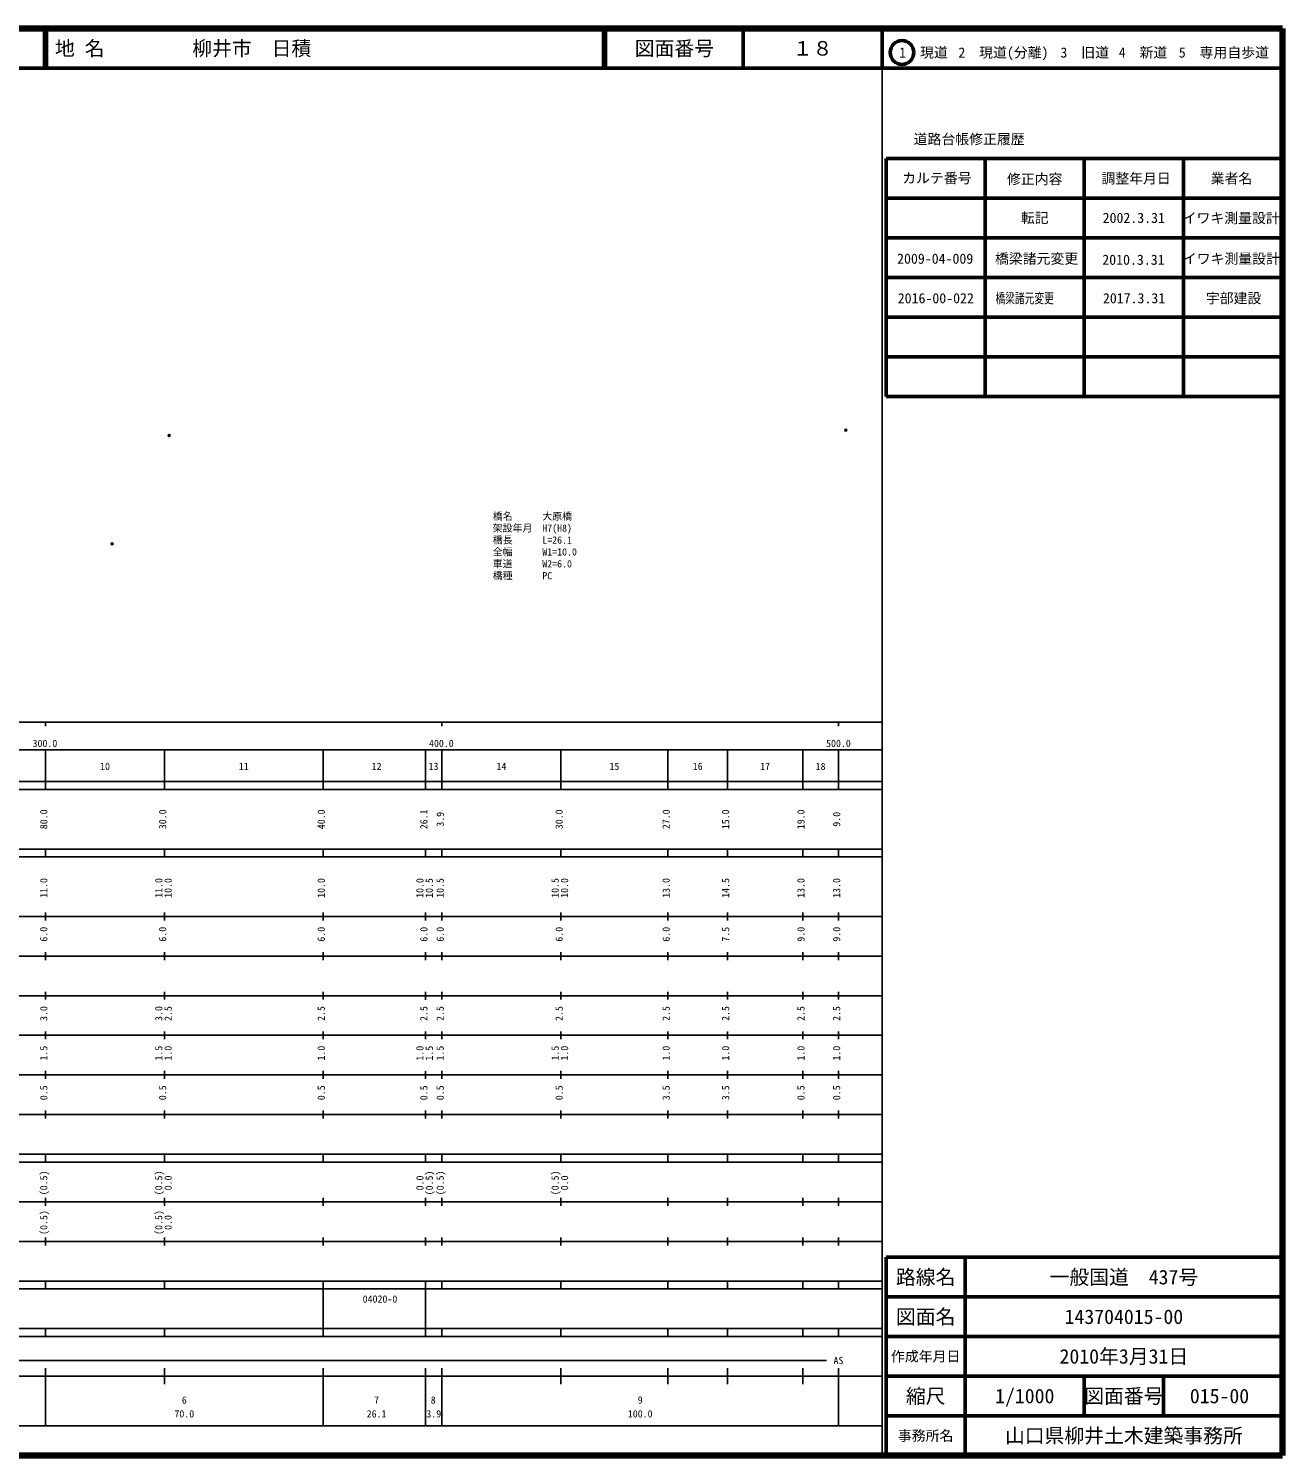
# Model space of a CAD drawing. Units: millimetres on the paper, with parts at other scales. Extents: x 40 to 680, y 20 to 380.
# Drawn here: x 363.7 to 680, y 20 to 380 of the extents above; entities that cross this region are included whole.
import ezdxf
from ezdxf.enums import TextEntityAlignment as Align

# ---------------------------------------------------------------- set-up
doc = ezdxf.new("R2010")
doc.units = ezdxf.units.MM
doc.header["$PDMODE"] = 32
doc.header["$PDSIZE"] = 0.5
for name, color, linetype in [('M-OTRS', 6, 'Continuous'), ('M-STR-HTXT', 7, 'Continuous'), ('M-TTL-TXT', 7, 'Continuous')]:
    doc.layers.add(name, color=color, linetype=linetype)
for name, color, linetype, lineweight in [('M-TTL', 2, 'Continuous', 140), ('M-TTL-BAND', 7, 'Continuous', 25), ('M-TTL-FRAM', 2, 'Continuous', 50), ('M-TTL-LINE', 7, 'Continuous', 50), ('レイヤ20', 7, 'Continuous', 25)]:
    doc.layers.add(name, color=color, linetype=linetype, lineweight=lineweight)
doc.styles.add('ＭＳ ゴシック', font='')
doc.styles.get('ＭＳ ゴシック').set_extended_font_data('MS Gothic')

msp = doc.modelspace()

# ---------------------------------------------------------------- linework, layer by layer
at = {"layer": 'M-OTRS'}
for p in [(399.208, 277.319), (569.855, 278.657), (384.776, 249.968)]:
    msp.add_point(p, dxfattribs=at)
at = {"layer": 'M-TTL'}
for p, q in [((680, 380), (40, 380)), ((680, 20), (680, 380)), ((40, 20), (680, 20))]:
    msp.add_line(p, q, dxfattribs=at)
at = {"layer": 'M-TTL-BAND'}
for p, q in [((579, 20), (579, 370)), ((40, 205), (579, 205)), ((368, 205), (368, 204)), ((468, 205), (468, 204)), ((568, 205), (568, 204)), ((68, 198), (579, 198)), ((368, 188), (368, 198)), ((398, 188), (398, 198)), ((438, 188), (438, 198)), ((468, 188), (468, 198)), ((498, 188), (498, 198)), ((525, 188), (525, 198)), ((540, 188), (540, 198)), ((559, 188), (559, 198)), ((568, 188), (568, 198)), ((463.881, 187.991), (463.881, 197.991)), ((40, 190), (579, 190)), ((40, 188), (579, 188)), ((40, 173), (579, 173)), ((368, 171), (368, 173)), ((398, 171), (398, 173)), ((438, 171), (438, 173)), ((463.881, 170.991), (463.881, 172.991)), ((468, 171), (468, 173)), ((498, 171), (498, 173)), ((525, 171), (525, 173)), ((540, 171), (540, 173)), ((559, 171), (559, 173)), ((568, 171), (568, 173)), ((40, 171), (579, 171)), ((40, 156), (579, 156)), ((368, 155), (368, 157)), ((398, 155), (398, 157)), ((438, 155), (438, 157)), ((463.881, 154.991), (463.881, 156.991)), ((468, 155), (468, 157)), ((498, 155), (498, 157)), ((525, 155), (525, 157)), ((540, 155), (540, 157)), ((559, 155), (559, 157)), ((568, 155), (568, 157)), ((46, 146), (579, 146)), ((368, 145), (368, 147)), ((398, 145), (398, 147)), ((438, 145), (438, 147)), ((463.881, 144.991), (463.881, 146.991)), ((468, 145), (468, 147)), ((498, 145), (498, 147)), ((525, 145), (525, 147)), ((540, 145), (540, 147)), ((559, 145), (559, 147)), ((568, 145), (568, 147)), ((368, 135), (368, 137)), ((398, 135), (398, 137)), ((438, 135), (438, 137)), ((463.881, 134.991), (463.881, 136.991)), ((468, 135), (468, 137)), ((498, 135), (498, 137)), ((525, 135), (525, 137)), ((540, 135), (540, 137)), ((559, 135), (559, 137)), ((568, 135), (568, 137)), ((52, 136), (579, 136)), ((46, 126), (579, 126)), ((368, 125), (368, 127)), ((398, 125), (398, 127)), ((438, 125), (438, 127)), ((463.881, 124.991), (463.881, 126.991)), ((468, 125), (468, 127)), ((498, 125), (498, 127)), ((525, 125), (525, 127)), ((540, 125), (540, 127)), ((559, 125), (559, 127)), ((568, 125), (568, 127)), ((52, 116), (579, 116)), ((368, 115), (368, 117)), ((398, 115), (398, 117)), ((438, 115), (438, 117)), ((463.881, 114.991), (463.881, 116.991)), ((468, 115), (468, 117)), ((498, 115), (498, 117)), ((525, 115), (525, 117)), ((540, 115), (540, 117)), ((559, 115), (559, 117)), ((568, 115), (568, 117)), ((46, 106), (579, 106)), ((368, 105), (368, 107)), ((398, 105), (398, 107)), ((438, 105), (438, 107)), ((463.881, 104.991), (463.881, 106.991)), ((468, 105), (468, 107)), ((498, 105), (498, 107)), ((525, 105), (525, 107)), ((540, 105), (540, 107)), ((559, 105), (559, 107)), ((568, 105), (568, 107)), ((40, 96), (579, 96)), ((40, 94), (579, 94)), ((368, 94), (368, 96)), ((398, 94), (398, 96)), ((438, 94), (438, 96)), ((463.881, 93.991), (463.881, 95.991)), ((468, 94), (468, 96)), ((498, 94), (498, 96)), ((525, 94), (525, 96)), ((540, 94), (540, 96)), ((559, 94), (559, 96)), ((568, 94), (568, 96)), ((49, 84), (579, 84)), ((368, 83), (368, 85)), ((398, 83), (398, 85)), ((438, 83), (438, 85)), ((463.881, 82.991), (463.881, 84.991)), ((468, 83), (468, 85)), ((498, 83), (498, 85)), ((525, 83), (525, 85)), ((540, 83), (540, 85)), ((559, 83), (559, 85)), ((568, 83), (568, 85)), ((40, 74), (579, 74)), ((368, 73), (368, 75)), ((398, 73), (398, 75)), ((438, 73), (438, 75)), ((463.881, 72.991), (463.881, 74.991)), ((468, 73), (468, 75)), ((498, 73), (498, 75)), ((525, 73), (525, 75)), ((540, 73), (540, 75)), ((559, 73), (559, 75)), ((568, 73), (568, 75)), ((40, 64), (579, 64)), ((40, 62), (579, 62)), ((368, 62), (368, 64)), ((398, 62), (398, 64)), ((438, 62), (438, 64)), ((438, 52), (438, 62)), ((463.881, 61.991), (463.881, 63.991)), ((463.881, 51.991), (463.881, 61.991)), ((468, 62), (468, 64)), ((498, 62), (498, 64)), ((525, 62), (525, 64)), ((540, 62), (540, 64)), ((559, 62), (559, 64)), ((568, 62), (568, 64)), ((40, 52), (579, 52)), ((368, 50), (368, 52)), ((398, 50), (398, 52)), ((438, 50), (438, 52)), ((463.881, 49.991), (463.881, 51.991)), ((468, 50), (468, 52)), ((498, 50), (498, 52)), ((525, 50), (525, 52)), ((540, 50), (540, 52)), ((559, 50), (559, 52)), ((568, 50), (568, 52)), ((40, 50), (579, 50)), ((71, 44), (565, 44)), ((40, 40), (579, 40)), ((368, 27.5), (368, 42)), ((398, 38), (398, 42)), ((438, 27.5), (438, 42)), ((463.881, 27.491), (463.881, 41.991)), ((468, 27.5), (468, 42)), ((498, 38), (498, 42)), ((525, 38), (525, 42)), ((540, 38), (540, 42)), ((559, 38), (559, 42)), ((568, 27.5), (568, 42)), ((68, 27.5), (579, 27.5))]:
    msp.add_line(p, q, dxfattribs=at)
at = {"layer": 'M-TTL-FRAM'}
for p, q in [((580, 347.197), (580, 287.197)), ((580, 347.197), (680, 347.197)), ((580, 287.197), (680, 287.197)), ((680, 70), (580, 70)), ((580, 70), (580, 20))]:
    msp.add_line(p, q, dxfattribs=at)
at = {"layer": 'M-TTL-LINE'}
for p, q in [((367.75, 380), (367.75, 370)), ((368.25, 380), (368.25, 370)), ((508.747, 380), (508.747, 370)), ((509.247, 380), (509.247, 370)), ((543.997, 380), (543.997, 370)), ((579, 380), (579, 370)), ((40, 370), (680, 370)), ((605, 347.197), (605, 287.197)), ((630, 347.197), (630, 287.197)), ((655, 347.197), (655, 287.197)), ((580, 337.197), (680, 337.197)), ((580, 327.197), (680, 327.197)), ((580, 317.197), (680, 317.197)), ((580, 307.197), (680, 307.197)), ((580, 297.197), (680, 297.197)), ((600, 70), (600, 20)), ((680, 60), (580, 60)), ((680, 50), (580, 50)), ((680, 40), (580, 40)), ((630, 40), (630, 30)), ((650, 40), (650, 30)), ((680, 30), (580, 30))]:
    msp.add_line(p, q, dxfattribs=at)
msp.add_circle((584.031, 373.958), 3, dxfattribs=at)
at = {"layer": 'レイヤ20'}
for p, q in [((438, 52), (438, 62)), ((463.881, 51.991), (463.881, 61.991))]:
    msp.add_line(p, q, dxfattribs=at)

# ---------------------------------------------------------------- texts
at = {"layer": 'M-STR-HTXT', "style": 'ＭＳ ゴシック'}
for s, p in [('橋名\u3000\u3000\u3000大原橋', (480.802, 255.495)), ('橋長\u3000\u3000\u3000L=26.1', (480.802, 249.495)), ('架設年月\u3000H7(H8)', (480.802, 252.495)), ('全幅\u3000\u3000\u3000W1=10.0', (480.802, 246.495)), ('車道\u3000\u3000\u3000W2=6.0', (480.802, 243.495)), ('橋種\u3000\u3000\u3000PC', (480.802, 240.495))]:
    msp.add_text(s, height=1.833, dxfattribs=at).set_placement(p, align=Align.BOTTOM_LEFT)
at = {"layer": 'M-TTL-BAND', "style": 'ＭＳ ゴシック'}
for s, p in [('300.0', (367.844, 198.195)), ('400.0', (467.844, 198.195)), ('500.0', (568, 198.195)), ('500.0', (568, 198.195)), ('10', (383, 192.405)), ('11', (418, 192.405)), ('12', (451.5, 192.405)), ('13', (465.853, 192.405)), ('14', (483, 192.405)), ('15', (511.5, 192.405)), ('16', (532.5, 192.405)), ('17', (549.5, 192.405)), ('18', (563.5, 192.405)), ('AS', (568, 42.5)), ('6', (403, 32.523)), ('7', (451.5, 32.523)), ('8', (465.791, 32.523)), ('9', (518, 32.523)), ('70.0', (403, 29.033)), ('26.1', (451.5, 29.033)), ('3.9', (465.93, 29.033)), ('100.0', (518, 29.033))]:
    msp.add_text(s, height=1.833, dxfattribs=at).set_placement(p, align=Align.BOTTOM_CENTER)
for s, p in [('80.0', (369, 180.5)), ('30.0', (399, 180.5)), ('40.0', (439, 180.5)), ('26.1', (464.881, 180.491)), ('3.9', (469, 180.5)), ('30.0', (499, 180.5)), ('27.0', (526, 180.5)), ('15.0', (541, 180.5)), ('19.0', (560, 180.5)), ('9.0', (569, 180.5)), ('11.0', (369, 163.174)), ('11.0', (398, 163.174)), ('10.0', (400.37, 163.174)), ('10.0', (439, 163.174)), ('10.0', (463.881, 163.165)), ('10.5', (466.251, 163.165)), ('10.5', (469, 163.174)), ('10.5', (498, 163.174)), ('10.0', (500.37, 163.174)), ('13.0', (526, 163.174)), ('14.5', (541, 163.174)), ('13.0', (560, 163.174)), ('13.0', (569, 163.174)), ('6.0', (369, 151.5)), ('6.0', (399, 151.5)), ('6.0', (439, 151.5)), ('6.0', (464.881, 151.491)), ('6.0', (469, 151.5)), ('6.0', (499, 151.5)), ('6.0', (526, 151.5)), ('7.5', (541, 151.5)), ('9.0', (560, 151.5)), ('9.0', (569, 151.5)), ('3.0', (369, 131.5)), ('3.0', (398, 131.5)), ('2.5', (400.37, 131.5)), ('2.5', (439, 131.5)), ('2.5', (464.881, 131.491)), ('2.5', (469, 131.5)), ('2.5', (499, 131.5)), ('2.5', (526, 131.5)), ('2.5', (541, 131.5)), ('2.5', (560, 131.5)), ('2.5', (569, 131.5)), ('1.5', (369, 121.5)), ('1.5', (398, 121.5)), ('1.0', (400.37, 121.5)), ('1.0', (439, 121.5)), ('1.0', (463.881, 121.491)), ('1.5', (466.251, 121.491)), ('1.5', (469, 121.5)), ('1.5', (498, 121.5)), ('1.0', (500.37, 121.5)), ('1.0', (526, 121.5)), ('1.0', (541, 121.5)), ('1.0', (560, 121.5)), ('1.0', (569, 121.5)), ('0.5', (369, 111.5)), ('0.5', (399, 111.5)), ('0.5', (439, 111.5)), ('0.5', (464.881, 111.491)), ('0.5', (469, 111.5)), ('0.5', (499, 111.5)), ('3.5', (526, 111.5)), ('3.5', (541, 111.5)), ('0.5', (560, 111.5)), ('0.5', (569, 111.5)), ('(0.5)', (369, 88.764)), ('(0.5)', (398, 88.764)), ('0.0', (400.37, 88.764)), ('0.0', (463.881, 88.755)), ('(0.5)', (466.251, 88.755)), ('(0.5)', (469, 88.764)), ('(0.5)', (498, 88.764)), ('0.0', (500.37, 88.764)), ('(0.5)', (369, 78.764)), ('(0.5)', (398, 78.764)), ('0.0', (400.37, 78.764))]:
    msp.add_text(s, height=1.833, rotation=90, dxfattribs=at).set_placement(p, align=Align.BOTTOM_CENTER)
msp.add_text('04020-0', height=1.833, dxfattribs=at).set_placement((447.992, 58.012), align=Align.BOTTOM_LEFT)
at = {"layer": 'M-TTL-TXT', "style": 'ＭＳ ゴシック'}
for s, p in [('地 名', (370.38, 375)), ('柳井市\u3000日積', (405.024, 375))]:
    msp.add_text(s, height=3.666, dxfattribs=at).set_placement(p, align=Align.MIDDLE_LEFT)
for s, height, p in [('図面番号', 3.666, (526.622, 375)), ('１８', 3.666, (561.497, 375)), ('1\u3000現道', 2.566, (589.448, 373.958)), ('2\u3000現道(分離)', 2.566, (609.619, 373.958)), ('3\u3000旧道', 2.566, (630.121, 373.958)), ('4\u3000新道', 2.566, (644.824, 373.958)), ('5\u3000専用自歩道', 2.566, (665.228, 373.958)), ('道路台帳修正履歴', 2.566, (600.968, 352.113)), ('カルテ番号', 2.566, (592.839, 342.277)), ('修正内容', 2.566, (617.509, 342.023)), ('調整年月日', 2.566, (643.089, 342.197)), ('業者名', 2.566, (667.134, 342.197)), ('転記', 2.566, (617.5, 332.245)), ('2002.3.31', 2.566, (642.5, 332.245)), ('イワキ測量設計', 2.566, (667.077, 332.189)), ('2009-04-009', 2.566, (592.405, 321.94)), ('橋梁諸元変更', 2.566, (617.98, 321.946)), ('2010.3.31', 2.566, (642.409, 321.674)), ('イワキ測量設計', 2.566, (667.11, 321.946)), ('路線名', 3.666, (590, 65)), ('路線名', 3.666, (590, 65)), ('一般国道\u3000437号', 3.666, (640, 65)), ('図面名', 3.666, (590, 55)), ('図面名', 3.666, (590, 55)), ('143704015-00', 3.666, (640, 55)), ('2010年3月31日', 3.666, (640, 45)), ('作成年月日', 2.566, (590, 45)), ('作成年月日', 2.566, (590, 45)), ('縮尺', 3.666, (590, 35)), ('縮尺', 3.666, (590, 35)), ('1/1000', 3.666, (615, 35)), ('図面番号', 3.666, (640, 35)), ('図面番号', 3.666, (640, 35)), ('015-00', 3.666, (664.125, 35)), ('事務所名', 2.566, (590, 25)), ('事務所名', 2.566, (590, 25)), ('山口県柳井土木建築事務所', 3.666, (640, 25))]:
    msp.add_text(s, height=height, dxfattribs=at).set_placement(p, align=Align.MIDDLE_CENTER)
for s, p in [('2016-00-022', (582.962, 309.908)), ('2017.3.31', (634.713, 309.908))]:
    msp.add_text(s, height=2.566, dxfattribs=at).set_placement(p, align=Align.BOTTOM_LEFT)
at = {"layer": 'M-TTL-TXT', "style": 'ＭＳ ゴシック', "width": 0.7}
msp.add_text('橋梁諸元変更', height=2.566, dxfattribs=at).set_placement((607.625, 309.908), align=Align.BOTTOM_LEFT)
at = {"layer": 'M-TTL-TXT', "style": 'ＭＳ ゴシック'}
msp.add_text('宇部建設', height=2.566, dxfattribs=at).set_placement((667.675, 309.908), align=Align.BOTTOM_CENTER)

doc.saveas('drawing.dxf')
